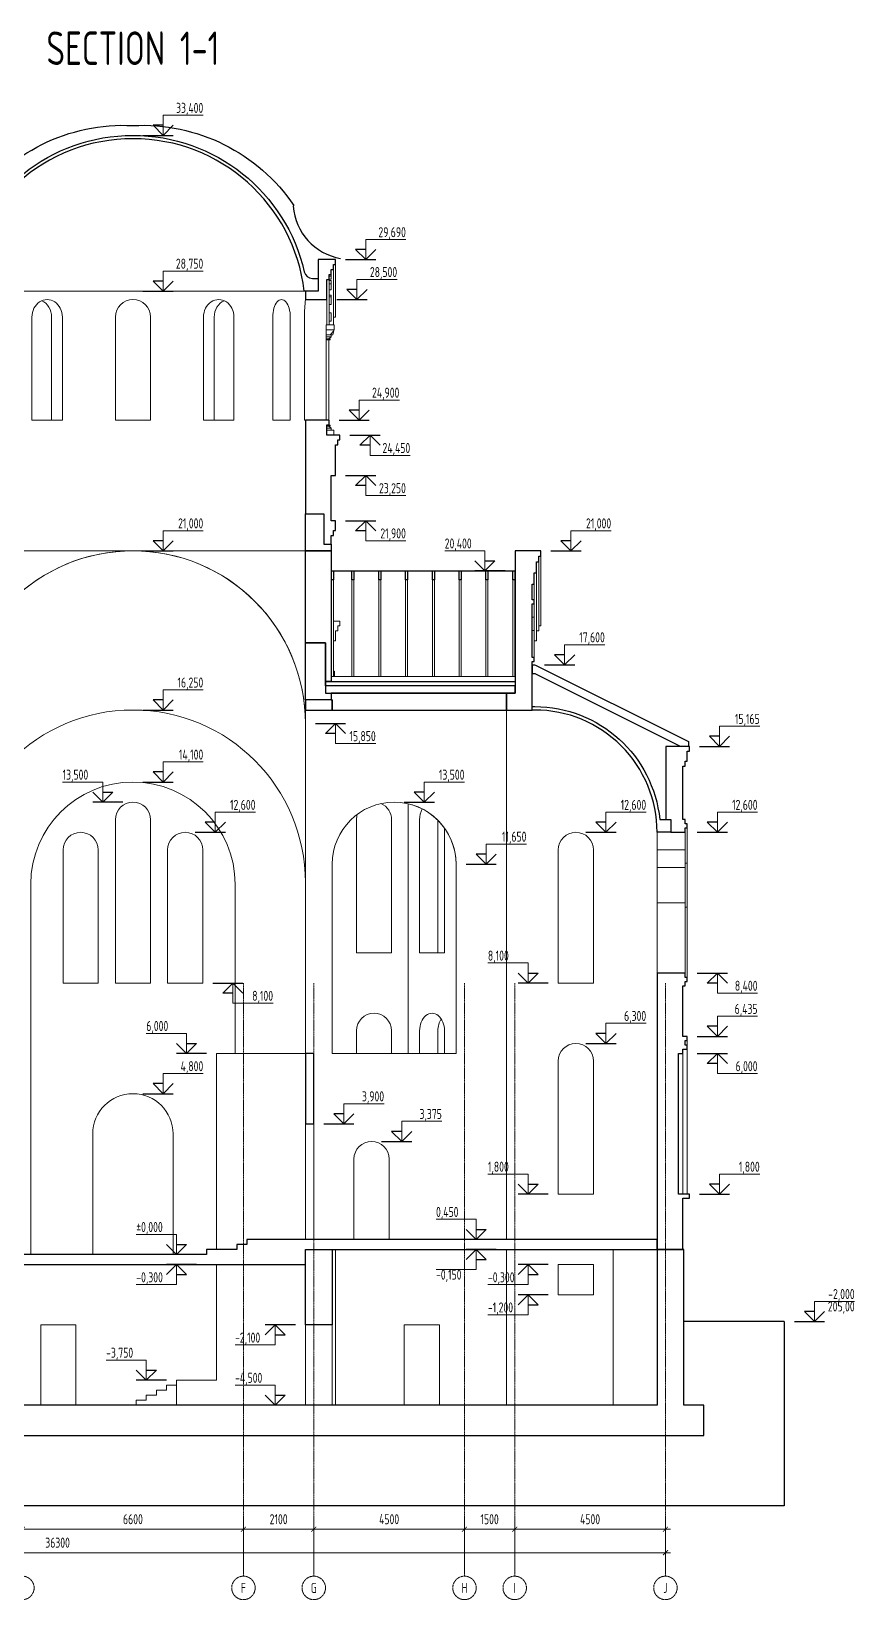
# Model space of a CAD drawing. Header units: millimetres. Extents: x -4890 to 184123, y 36 to 148549.
# Drawn here: x 85677 to 110260, y 55354 to 102157 of the extents above; entities that cross this region are included whole.
import ezdxf

# ---------------------------------------------------------------- set-up
doc = ezdxf.new("R2010")
doc.units = ezdxf.units.MM
doc.linetypes.add('CENTERX2', pattern=[101.6, 63.5, -12.7, 12.7, -12.7])
for name, color, linetype, lineweight in [('axis', 40, 'CENTERX2', 5), ('Dimension', 4, 'Continuous', 5), ('Text', 169, 'Continuous', 5), ('Wall_General', 5, 'Continuous', 30), ('Wall_Satelit', 253, 'Continuous', 5)]:
    doc.layers.add(name, color=color, linetype=linetype, lineweight=lineweight)
doc.styles.add('OK300', font='isocpeur.ttf', dxfattribs={"width": 0.7, "height": 300})
doc.dimstyles.new('OK100', dxfattribs={"dimtxt": 300, "dimasz": 150, "dimexe": 150, "dimexo": 150, "dimgap": 150, "dimtad": 1, "dimdec": 0, "dimzin": 0, "dimdsep": 46, "dimtxsty": 'OK300', "dimblk": 'ARCHTICK', "dimcen": 150, "dimdle": 150, "dimclrd": 256, "dimclre": 256, "dimclrt": 256, "dimadec": 0, "dimazin": 0, "dimtfac": 1, "dimtdec": 0, "dimtofl": 0, "dimtmove": 0, "dimatfit": 3, "dimldrblk": 'DOT', "dimfxl": 1, "dimtolj": 1, "dimtzin": 0, "dimlwd": -1, "dimlwe": -1, "dimarcsym": 0})

# ---------------------------------------------------------------- blocks, each defined once
blk = doc.blocks.new('_ArchTick')
at = {"color": 0, "linetype": 'ByBlock', "const_width": 0.15}
blk.add_lwpolyline([(-0.5, -0.5), (0.5, 0.5)], dxfattribs=at)
blk = doc.blocks.new('*D159')
at = {"layer": 'Defpoints', "color": 0, "transparency": 16777216}
for p in [(68310, 56754), (68310, 56054), (104610, 56054)]:
    blk.add_point(p, dxfattribs=at)
at = {"layer": 'Dimension', "transparency": 16777216}
for p, q in [((104760, 56754), (68160, 56754)), ((68310, 56204), (68310, 56904)), ((104610, 56204), (104610, 56904))]:
    blk.add_line(p, q, dxfattribs=at)
at = {"layer": 'Dimension', "transparency": 16777216, "xscale": 150, "yscale": 150, "zscale": 150, "rotation": 180}
blk.add_blockref('_ArchTick', (68310, 56754), dxfattribs=at)
at = {"layer": 'Dimension', "transparency": 16777216, "xscale": 150, "yscale": 150, "zscale": 150}
blk.add_blockref('_ArchTick', (104610, 56754), dxfattribs=at)
at = {"layer": 'Dimension', "transparency": 16777216, "insert": (86460, 57054), "char_height": 300, "attachment_point": 5, "style": 'OK300'}
blk.add_mtext('\\A1;36300', dxfattribs=at)
blk = doc.blocks.new('_Dot')
at = {"layer": 'Dimension', "color": 0, "lineweight": -2}
blk.add_line((-0.5, 0), (-1, 0), dxfattribs=at)
at = {"layer": 'Dimension', "color": 0, "const_width": 0.5}
blk.add_lwpolyline([(-0.25, 0, 1), (0.25, 0, 1)], format="xyb", close=True, dxfattribs=at)
blk = doc.blocks.new('*D160')
at = {"layer": 'Defpoints', "color": 0, "transparency": 16777216}
for p in [(100110, 57454), (100110, 56054), (104610, 56054)]:
    blk.add_point(p, dxfattribs=at)
at = {"layer": 'Dimension', "transparency": 16777216}
for p, q in [((100110, 56204), (100110, 57604)), ((104610, 56204), (104610, 57604)), ((104760, 57454), (99960, 57454))]:
    blk.add_line(p, q, dxfattribs=at)
at = {"layer": 'Dimension', "transparency": 16777216, "xscale": 150, "yscale": 150, "zscale": 150, "rotation": 180}
blk.add_blockref('_ArchTick', (100110, 57454), dxfattribs=at)
at = {"layer": 'Dimension', "transparency": 16777216, "xscale": 150, "yscale": 150, "zscale": 150}
blk.add_blockref('_ArchTick', (104610, 57454), dxfattribs=at)
at = {"layer": 'Dimension', "transparency": 16777216, "insert": (102360, 57754), "char_height": 300, "attachment_point": 5, "style": 'OK300'}
blk.add_mtext('\\A1;4500', dxfattribs=at)
blk = doc.blocks.new('*D161')
at = {"layer": 'Defpoints', "color": 0, "transparency": 16777216}
for p in [(94110, 57454), (94110, 56054), (98610, 56054)]:
    blk.add_point(p, dxfattribs=at)
at = {"layer": 'Dimension', "transparency": 16777216}
for p, q in [((94110, 56204), (94110, 57604)), ((98610, 56204), (98610, 57604)), ((98760, 57454), (93960, 57454))]:
    blk.add_line(p, q, dxfattribs=at)
at = {"layer": 'Dimension', "transparency": 16777216, "xscale": 150, "yscale": 150, "zscale": 150, "rotation": 180}
blk.add_blockref('_ArchTick', (94110, 57454), dxfattribs=at)
at = {"layer": 'Dimension', "transparency": 16777216, "xscale": 150, "yscale": 150, "zscale": 150}
blk.add_blockref('_ArchTick', (98610, 57454), dxfattribs=at)
at = {"layer": 'Dimension', "transparency": 16777216, "insert": (96360, 57754), "char_height": 300, "attachment_point": 5, "style": 'OK300'}
blk.add_mtext('\\A1;4500', dxfattribs=at)
blk = doc.blocks.new('*D162')
at = {"layer": 'Defpoints', "color": 0, "transparency": 16777216}
for p in [(92010, 57454), (92010, 56054), (94110, 56054)]:
    blk.add_point(p, dxfattribs=at)
at = {"layer": 'Dimension', "transparency": 16777216}
for p, q in [((92010, 56204), (92010, 57604)), ((94110, 56204), (94110, 57604)), ((94260, 57454), (91860, 57454))]:
    blk.add_line(p, q, dxfattribs=at)
at = {"layer": 'Dimension', "transparency": 16777216, "xscale": 150, "yscale": 150, "zscale": 150, "rotation": 180}
blk.add_blockref('_ArchTick', (92010, 57454), dxfattribs=at)
at = {"layer": 'Dimension', "transparency": 16777216, "xscale": 150, "yscale": 150, "zscale": 150}
blk.add_blockref('_ArchTick', (94110, 57454), dxfattribs=at)
at = {"layer": 'Dimension', "transparency": 16777216, "insert": (93060, 57754), "char_height": 300, "attachment_point": 5, "style": 'OK300'}
blk.add_mtext('\\A1;2100', dxfattribs=at)
blk = doc.blocks.new('*D163')
at = {"layer": 'Defpoints', "color": 0, "transparency": 16777216}
for p in [(85410, 57454), (85410, 56054), (92010, 56054)]:
    blk.add_point(p, dxfattribs=at)
at = {"layer": 'Dimension', "transparency": 16777216}
for p, q in [((85410, 56204), (85410, 57604)), ((92010, 56204), (92010, 57604)), ((92160, 57454), (85260, 57454))]:
    blk.add_line(p, q, dxfattribs=at)
at = {"layer": 'Dimension', "transparency": 16777216, "xscale": 150, "yscale": 150, "zscale": 150, "rotation": 180}
blk.add_blockref('_ArchTick', (85410, 57454), dxfattribs=at)
at = {"layer": 'Dimension', "transparency": 16777216, "xscale": 150, "yscale": 150, "zscale": 150}
blk.add_blockref('_ArchTick', (92010, 57454), dxfattribs=at)
at = {"layer": 'Dimension', "transparency": 16777216, "insert": (88710, 57754), "char_height": 300, "attachment_point": 5, "style": 'OK300'}
blk.add_mtext('\\A1;6600', dxfattribs=at)
blk = doc.blocks.new('*D168')
at = {"layer": 'Defpoints', "color": 0, "transparency": 16777216}
for p in [(98610, 57454), (98610, 56054), (100110, 56054)]:
    blk.add_point(p, dxfattribs=at)
at = {"layer": 'Dimension', "transparency": 16777216}
for p, q in [((98610, 56204), (98610, 57604)), ((100110, 56204), (100110, 57604)), ((100260, 57454), (98460, 57454))]:
    blk.add_line(p, q, dxfattribs=at)
at = {"layer": 'Dimension', "transparency": 16777216, "xscale": 150, "yscale": 150, "zscale": 150, "rotation": 180}
blk.add_blockref('_ArchTick', (98610, 57454), dxfattribs=at)
at = {"layer": 'Dimension', "transparency": 16777216, "xscale": 150, "yscale": 150, "zscale": 150}
blk.add_blockref('_ArchTick', (100110, 57454), dxfattribs=at)
at = {"layer": 'Dimension', "transparency": 16777216, "insert": (99360, 57754), "char_height": 300, "attachment_point": 5, "style": 'OK300'}
blk.add_mtext('\\A1;1500', dxfattribs=at)

msp = doc.modelspace()

# ---------------------------------------------------------------- linework, layer by layer
at = {"layer": 'axis', "ltscale": 0.5}
for points in [[(92009.7, 56053.7), (92009.7, 73753.7)], [(94109.7, 56053.7), (94109.7, 73753.7)], [(98609.7, 56053.7), (98609.7, 73753.7)], [(100109.7, 56053.7), (100109.7, 73753.7)], [(104609.7, 56053.7), (104609.7, 73753.7)]]:
    msp.add_lwpolyline(points, dxfattribs=at)
at = {"layer": 'axis', "color": 18, "true_color": 0x000000}
for centre in [(85409.7, 55703.7), (92009.7, 55703.7), (94109.7, 55703.7), (98609.7, 55703.7), (100109.7, 55703.7), (104609.7, 55703.7)]:
    msp.add_circle(centre, 350, dxfattribs=at)
at = {"layer": 'Defpoints'}
msp.add_lwpolyline([(108159.7, 63653.7), (108159.7, 58153.7), (57509.7, 58153.7), (57509.7, 63653.7)], dxfattribs=at)
at = {"layer": 'Dimension', "lineweight": 30}
for points in [[(89609.7, 99353.7), (89309.7, 99353.7), (89609.7, 99053.7), (89909.7, 99353.7)], [(89009.7, 99053.7), (89909.7, 99053.7)], [(95659.7, 95643.7), (95359.7, 95643.7), (95659.7, 95343.7), (95959.7, 95643.7)], [(95059.7, 95343.7), (95959.7, 95343.7)], [(89609.7, 94703.7), (89309.7, 94703.7), (89609.7, 94403.7), (89909.7, 94703.7)], [(89009.7, 94403.7), (89909.7, 94403.7)], [(94799.7, 94153.7), (95699.7, 94153.7)], [(95399.7, 94453.7), (95099.7, 94453.7), (95399.7, 94153.7), (95699.7, 94453.7)], [(95464.7, 90853.7), (95164.7, 90853.7), (95464.7, 90553.7), (95764.7, 90853.7)], [(94864.7, 90553.7), (95764.7, 90553.7)], [(95189.7, 90103.7), (96089.7, 90103.7)], [(95789.7, 89803.7), (95489.7, 89803.7), (95789.7, 90103.7), (96089.7, 89803.7)], [(95059.7, 88903.7), (95959.7, 88903.7)], [(95659.7, 88603.7), (95359.7, 88603.7), (95659.7, 88903.7), (95959.7, 88603.7)], [(95059.7, 87553.7), (95959.7, 87553.7)], [(95659.7, 87253.7), (95359.7, 87253.7), (95659.7, 87553.7), (95959.7, 87253.7)], [(89009.7, 86653.7), (89909.7, 86653.7)], [(89609.7, 86953.7), (89309.7, 86953.7), (89609.7, 86653.7), (89909.7, 86953.7)], [(101189.7, 86653.7), (102089.7, 86653.7)], [(101789.7, 86953.7), (101489.7, 86953.7), (101789.7, 86653.7), (102089.7, 86953.7)], [(101599.7, 83553.6), (101299.7, 83553.6), (101599.7, 83253.6), (101899.7, 83553.6)], [(100999.7, 83253.6), (101899.7, 83253.6)], [(89609.7, 82203.7), (89309.7, 82203.7), (89609.7, 81903.7), (89909.7, 82203.7)], [(89009.7, 81903.7), (89909.7, 81903.7)], [(94159.7, 81503.7), (95059.7, 81503.7)], [(94759.7, 81203.7), (94459.7, 81203.7), (94759.7, 81503.7), (95059.7, 81203.7)], [(106224.7, 81118.7), (105924.7, 81118.7), (106224.7, 80818.7), (106524.7, 81118.7)], [(105624.7, 80818.7), (106524.7, 80818.7)], [(89609.7, 80053.7), (89309.7, 80053.7), (89609.7, 79753.7), (89909.7, 80053.7)], [(89009.7, 79753.7), (89909.7, 79753.7)], [(87809.7, 79453.7), (88109.7, 79453.7), (87809.7, 79153.7), (87509.7, 79453.7)], [(88409.7, 79153.7), (87509.7, 79153.7)], [(96809.7, 79153.7), (97709.7, 79153.7)], [(97409.7, 79453.7), (97109.7, 79453.7), (97409.7, 79153.7), (97709.7, 79453.7)], [(90569.7, 78253.7), (91469.7, 78253.7)], [(91169.7, 78553.7), (90869.7, 78553.7), (91169.7, 78253.7), (91469.7, 78553.7)], [(102234.7, 78253.7), (103134.7, 78253.7)], [(102834.7, 78553.7), (102534.7, 78553.7), (102834.7, 78253.7), (103134.7, 78553.7)], [(105559.7, 78253.7), (106459.7, 78253.7)], [(106159.7, 78553.7), (105859.7, 78553.7), (106159.7, 78253.7), (106459.7, 78553.7)], [(98659.7, 77303.7), (99559.7, 77303.7)], [(99259.7, 77603.7), (98959.7, 77603.7), (99259.7, 77303.7), (99559.7, 77603.7)], [(100509.7, 74053.7), (100809.7, 74053.7), (100509.7, 73753.7), (100209.7, 74053.7)], [(105559.7, 74053.7), (106459.7, 74053.7)], [(106159.7, 73753.7), (105859.7, 73753.7), (106159.7, 74053.7), (106459.7, 73753.7)], [(91094.7, 73753.7), (91994.7, 73753.7)], [(91694.7, 73453.7), (91394.7, 73453.7), (91694.7, 73753.7), (91994.7, 73453.7)], [(101109.7, 73753.7), (100209.7, 73753.7)], [(102834.7, 72253.7), (102534.7, 72253.7), (102834.7, 71953.7), (103134.7, 72253.7)], [(105559.7, 72163.7), (106459.7, 72163.7)], [(106159.7, 72463.7), (105859.7, 72463.7), (106159.7, 72163.7), (106459.7, 72463.7)], [(90309.7, 71953.7), (90609.7, 71953.7), (90309.7, 71653.7), (90009.7, 71953.7)], [(90909.7, 71653.7), (90009.7, 71653.7)], [(102234.7, 71953.7), (103134.7, 71953.7)], [(105559.7, 71653.7), (106459.7, 71653.7)], [(106159.7, 71353.7), (105859.7, 71353.7), (106159.7, 71653.7), (106459.7, 71353.7)], [(89609.7, 70753.7), (89309.7, 70753.7), (89609.7, 70453.7), (89909.7, 70753.7)], [(89009.7, 70453.7), (89909.7, 70453.7)], [(95009.7, 69853.7), (94709.7, 69853.7), (95009.7, 69553.7), (95309.7, 69853.7)], [(94409.7, 69553.7), (95309.7, 69553.7)], [(96734.7, 69328.7), (96434.7, 69328.7), (96734.7, 69028.7), (97034.7, 69328.7)], [(96134.7, 69028.7), (97034.7, 69028.7)], [(100509.7, 67753.7), (100809.7, 67753.7), (100509.7, 67453.7), (100209.7, 67753.7)], [(101109.7, 67453.7), (100209.7, 67453.7)], [(105624.7, 67453.7), (106524.7, 67453.7)], [(106224.7, 67753.7), (105924.7, 67753.7), (106224.7, 67453.7), (106524.7, 67753.7)], [(98959.7, 66403.7), (99259.7, 66403.7), (98959.7, 66103.7), (98659.7, 66403.7)], [(99559.7, 66103.7), (98659.7, 66103.7)], [(90009.7, 65953.7), (90309.7, 65953.7), (90009.7, 65653.7), (89709.7, 65953.7)], [(90609.7, 65653.7), (89709.7, 65653.7)], [(98959.7, 65503.7), (99259.7, 65503.7), (98959.7, 65803.7), (98659.7, 65503.7)], [(99559.7, 65803.7), (98659.7, 65803.7)], [(90009.7, 65053.7), (90309.7, 65053.7), (90009.7, 65353.7), (89709.7, 65053.7)], [(90609.7, 65353.7), (89709.7, 65353.7)], [(100509.7, 65053.7), (100809.7, 65053.7), (100509.7, 65353.7), (100209.7, 65053.7)], [(101109.7, 65353.7), (100209.7, 65353.7)], [(100509.7, 64153.7), (100809.7, 64153.7), (100509.7, 64453.7), (100209.7, 64153.7)], [(101109.7, 64453.7), (100209.7, 64453.7)], [(108459.7, 63653.7), (109359.7, 63653.7)], [(109059.7, 63953.7), (108759.7, 63953.7), (109059.7, 63653.7), (109359.7, 63953.7)], [(92959.7, 63253.7), (93259.7, 63253.7), (92959.7, 63553.7), (92659.7, 63253.7)], [(93559.7, 63553.7), (92659.7, 63553.7)], [(89109.7, 62203.7), (89409.7, 62203.7), (89109.7, 61903.7), (88809.7, 62203.7)], [(89709.7, 61903.7), (88809.7, 61903.7)], [(92959.7, 61453.7), (93259.7, 61453.7), (92959.7, 61153.7), (92659.7, 61453.7)], [(93559.7, 61153.7), (92659.7, 61153.7)]]:
    msp.add_lwpolyline(points, dxfattribs=at)
at = {"layer": 'Dimension'}
for points in [[(89609.7, 99053.7), (89609.7, 99653.7), (90809.7, 99653.7)], [(95659.7, 95343.7), (95659.7, 95943.7), (96859.7, 95943.7)], [(89609.7, 94403.7), (89609.7, 95003.7), (90809.7, 95003.7)], [(95399.7, 94153.7), (95399.7, 94753.7), (96599.7, 94753.7)], [(95464.7, 90553.7), (95464.7, 91153.7), (96664.7, 91153.7)], [(95789.7, 90103.7), (95789.7, 89503.7), (96989.7, 89503.7)], [(95659.7, 88903.7), (95659.7, 88303.7), (96859.7, 88303.7)], [(95659.7, 87553.7), (95659.7, 86953.7), (96859.7, 86953.7)], [(89609.7, 86653.7), (89609.7, 87253.7), (90809.7, 87253.7)], [(101789.7, 86653.7), (101789.7, 87253.7), (102989.7, 87253.7)], [(101599.7, 83253.6), (101599.7, 83853.6), (102799.7, 83853.6)], [(89609.7, 81903.7), (89609.7, 82503.7), (90809.7, 82503.7)], [(94759.7, 81503.7), (94759.7, 80903.7), (95959.7, 80903.7)], [(106224.7, 80818.7), (106224.7, 81418.7), (107424.7, 81418.7)], [(89609.7, 79753.7), (89609.7, 80353.7), (90809.7, 80353.7)], [(87809.7, 79153.7), (87809.7, 79753.7), (86609.7, 79753.7)], [(97409.7, 79153.7), (97409.7, 79753.7), (98609.7, 79753.7)], [(91169.7, 78253.7), (91169.7, 78853.7), (92369.7, 78853.7)], [(102834.7, 78253.7), (102834.7, 78853.7), (104034.7, 78853.7)], [(106159.7, 78253.7), (106159.7, 78853.7), (107359.7, 78853.7)], [(99259.7, 77303.7), (99259.7, 77903.7), (100459.7, 77903.7)], [(100509.7, 73753.7), (100509.7, 74353.7), (99309.7, 74353.7)], [(106159.7, 74053.7), (106159.7, 73453.7), (107359.7, 73453.7)], [(91694.7, 73753.7), (91694.7, 73153.7), (92894.7, 73153.7)], [(102834.7, 71953.7), (102834.7, 72553.7), (104034.7, 72553.7)], [(106159.7, 72163.7), (106159.7, 72763.7), (107359.7, 72763.7)], [(90309.7, 71653.7), (90309.7, 72253.7), (89109.7, 72253.7)], [(106159.7, 71653.7), (106159.7, 71053.7), (107359.7, 71053.7)], [(89609.7, 70453.7), (89609.7, 71053.7), (90809.7, 71053.7)], [(95009.7, 69553.7), (95009.7, 70153.7), (96209.7, 70153.7)], [(96734.7, 69028.7), (96734.7, 69628.7), (97934.7, 69628.7)], [(100509.7, 67453.7), (100509.7, 68053.7), (99309.7, 68053.7)], [(106224.7, 67453.7), (106224.7, 68053.7), (107424.7, 68053.7)], [(98959.7, 66103.7), (98959.7, 66703.7), (97759.7, 66703.7)], [(90009.7, 65653.7), (90009.7, 66253.7), (88809.7, 66253.7)], [(98959.7, 65803.7), (98959.7, 65203.7), (97759.7, 65203.7)], [(90009.7, 65353.7), (90009.7, 64753.7), (88809.7, 64753.7)], [(100509.7, 65353.7), (100509.7, 64753.7), (99309.7, 64753.7)], [(100509.7, 64453.7), (100509.7, 63853.7), (99309.7, 63853.7)], [(109059.7, 63653.7), (109059.7, 64253.7), (110259.7, 64253.7)], [(92959.7, 63553.7), (92959.7, 62953.7), (91759.7, 62953.7)], [(89109.7, 61903.7), (89109.7, 62503.7), (87909.7, 62503.7)], [(92959.7, 61153.7), (92959.7, 61753.7), (91759.7, 61753.7)]]:
    msp.add_lwpolyline(points, dxfattribs=at)
at = {"layer": 'Dimension', "elevation": 0}
msp.add_lwpolyline([(99219.7, 86053.7), (99219.7, 86653.7), (98019.7, 86653.7)], dxfattribs=at)
at = {"layer": 'Dimension', "lineweight": 30, "elevation": 0}
for points in [[(99219.7, 86353.7), (99519.7, 86353.7), (99219.7, 86053.7), (98919.7, 86353.7)], [(99819.7, 86053.7), (98919.7, 86053.7)]]:
    msp.add_lwpolyline(points, dxfattribs=at)
at = {"layer": 'Wall_General'}
msp.add_lwpolyline([(82509.7, 95380.1, 0.3417929), (83925.1, 96940), (83900.4, 96957.1, -0.2615725), (88709.7, 99346.3, -0.2615725), (93519, 96957.1), (93494.2, 96940, 0.3417929), (94909.7, 95380.1)], format="xyb", dxfattribs=at)
for points in [[(94239.6, 94403.7), (93824.6, 94403.7, 0.8895529), (83594.7, 94403.7), (83179.7, 94403.7), (83179.7, 94783.7), (83349, 94783.7, 0.3495941), (83592.6, 94977.8, -0.7965378), (93826.7, 94977.8, 0.3495941), (94070.4, 94783.7), (94239.6, 94783.7)], [(104774.7, 78253.7), (104359.7, 78253.7, 0.4142136), (100709.7, 81903.7), (100629.7, 81903.7), (100629.7, 82003.7), (100709.7, 82003.7, -0.3847857), (104440.4, 78633.7), (104774.7, 78633.7)]]:
    msp.add_lwpolyline(points, format="xyb", close=True, dxfattribs=at)
for points in [[(94239.6, 94403.7), (93859.7, 94403.7), (93859.7, 94153.7), (94499.7, 94153.7), (94499.7, 94753.7), (94564.7, 94753.7), (94564.7, 94903.7), (94629.7, 94903.7), (94629.7, 95053.7), (94694.7, 95053.7), (94694.7, 95203.7), (94759.7, 95203.7), (94759.7, 95343.7), (94239.6, 95343.7)], [(93859.7, 87753.7), (94409.7, 87753.7), (94409.7, 86853.7), (94629.7, 86853.7), (94629.7, 87113.7), (94694.7, 87113.7), (94694.7, 87263.7), (94759.7, 87263.7), (94759.7, 87553.7), (94629.7, 87553.7), (94629.7, 88903.7), (94759.7, 88903.7), (94759.7, 89813.7), (94824.7, 89813.7), (94824.7, 89963.7), (94889.7, 89963.7), (94889.7, 90103.7), (94499.7, 90103.7), (94499.7, 90413.7), (94564.7, 90413.7), (94564.7, 90553.7), (93859.7, 90553.7)], [(94629.7, 86653.7), (93859.7, 86653.7), (93859.7, 87753.7), (94409.7, 87753.7), (94409.7, 86853.7), (94629.7, 86853.7)], [(100629.7, 81903.7), (100629.7, 83353.7), (100694.7, 83353.7), (100694.7, 83473.7), (100629.7, 83473.7), (100629.7, 85073.7), (100694.7, 85073.7), (100694.7, 85193.7), (100629.7, 85193.7), (100629.7, 85659.3), (100694.7, 85659.3), (100694.7, 85994.5), (100759.7, 85994.5), (100759.7, 86329.7), (100824.7, 86329.7), (100824.7, 86497.3), (100889.7, 86497.3), (100889.7, 86653.7), (100119.7, 86653.7), (100119.7, 82403.7), (99859.7, 82403.7), (99859.7, 81903.7)], [(95309.7, 85785.6), (95249.7, 85785.6), (95249.7, 86053.7), (95309.7, 86053.7)], [(96109.7, 85785.6), (96049.7, 85785.6), (96049.7, 86053.7), (96109.7, 86053.7)], [(96909.7, 85785.6), (96849.7, 85785.6), (96849.7, 86053.7), (96909.7, 86053.7)], [(97709.7, 85785.6), (97649.7, 85785.6), (97649.7, 86053.7), (97709.7, 86053.7)], [(98509.7, 85785.6), (98449.7, 85785.6), (98449.7, 86053.7), (98509.7, 86053.7)], [(99309.7, 85785.6), (99249.7, 85785.6), (99249.7, 86053.7), (99309.7, 86053.7)], [(100109.7, 85785.6), (100049.7, 85785.6), (100049.7, 86053.7), (100109.7, 86053.7)], [(94629.7, 82203.7), (93859.7, 82203.7), (93859.7, 83903.7), (94459.7, 83903.7), (94459.7, 82403.7), (94629.7, 82403.7)], [(100639.7, 83253.6), (100699.7, 83253.6), (100726.4, 83245.3), (105294.7, 80968.7), (105294.7, 80818.7), (105057.6, 80818.7), (100719.6, 82980.5), (100697.1, 82985.5), (100639.7, 82985.5)], [(94459.7, 82623.7), (94459.7, 82753.7), (100119.7, 82753.7), (100119.7, 82623.7)], [(94459.7, 82403.7), (100119.7, 82403.7), (100119.7, 82623.7), (94459.7, 82623.7)], [(94659.7, 81903.7), (99859.7, 81903.7), (99859.7, 82403.7), (94629.7, 82403.7), (94629.7, 82203.7), (94659.7, 82203.7)], [(94659.7, 81903.7), (94659.7, 82203.7), (93859.7, 82203.7), (93859.7, 81903.7)], [(104619.7, 78633.7), (104774.7, 78633.7), (104774.7, 78253.7), (105194.7, 78253.7), (105194.7, 78383.7), (105259.7, 78383.7), (105259.7, 78503.7), (105194.7, 78503.7), (105194.7, 78633.7), (105129.7, 78633.7), (105129.7, 80228.7), (105194.7, 80228.7), (105194.7, 80378.7), (105259.7, 80378.7), (105259.7, 80678.7), (105324.7, 80678.7), (105324.7, 80818.7), (104619.7, 80818.7)], [(104359.7, 65803.7), (105129.7, 65803.7), (105129.7, 67333.7), (105324.7, 67333.7), (105324.7, 67453.7), (104999.7, 67453.7), (104999.7, 71653.7), (105129.7, 71653.7), (105129.7, 71783.7), (105259.7, 71783.7), (105259.7, 71903.7), (105194.7, 71903.7), (105194.7, 72043.7), (105259.7, 72043.7), (105259.7, 72163.7), (105129.7, 72163.7), (105129.7, 73673.7), (105194.7, 73673.7), (105194.7, 73803.7), (105259.7, 73803.7), (105259.7, 73923.7), (105194.7, 73923.7), (105194.7, 74053.7), (104359.7, 74053.7)], [(93859.7, 69553.7), (94109.7, 69553.7), (94109.7, 71653.7), (93859.7, 71653.7)], [(67789.7, 65653.7), (67789.7, 65353.7), (93859.7, 65353.7), (93859.7, 65803.7), (104359.7, 65803.7), (104359.7, 66103.7), (92109.7, 66103.7), (92109.7, 65953.7), (91809.7, 65953.7), (91809.7, 65803.7), (90909.7, 65803.7), (90909.7, 65653.7)], [(67759.7, 65353.7), (67759.7, 61153.7), (67159.7, 61153.7), (67159.7, 60253.7), (105759.7, 60253.7), (105759.7, 61153.7), (105159.7, 61153.7), (105159.7, 65803.7), (104359.7, 65803.7), (104359.7, 61153.7), (68559.7, 61153.7), (68559.7, 65353.7)], [(93859.7, 65803.7), (94659.7, 65803.7), (94659.7, 63553.7), (93859.7, 63553.7)]]:
    msp.add_lwpolyline(points, close=True, dxfattribs=at)
at = {"layer": 'Wall_General', "elevation": 0}
for points in [[(93859.7, 86653.7), (94629.7, 86653.7), (94629.7, 82753.7), (94459.7, 82753.7), (94459.7, 83903.7), (93859.7, 83903.7)], [(94699.7, 85785.6), (94639.7, 85785.6), (94639.7, 86053.7), (94699.7, 86053.7)]]:
    msp.add_lwpolyline(points, close=True, dxfattribs=at)
msp.add_lwpolyline([(94629.7, 86053.7), (100119.7, 86053.7)], dxfattribs=at)
at = {"layer": 'Wall_General'}
msp.add_lwpolyline([(108159.7, 63653.7), (105159.7, 63653.7)], dxfattribs=at)
at = {"layer": 'Wall_Satelit'}
for points in [[(83594.7, 94403.7, -0.8895528), (93824.6, 94403.7)], [(88184.7, 90553.7), (89234.7, 90553.7), (89234.7, 93628.7, 1), (88184.7, 93628.7)], [(94475.8, 90553.7), (93832.8, 90553.7), (93832.8, 93628.7, -0.0253834), (93859.7, 94153.7), (94499.7, 94153.7), (94499.7, 93403.7), (94475.8, 93403.7)], [(93859.7, 76753.7, 1), (83559.7, 76753.7), (83559.7, 81503.7, -1), (93859.7, 81503.7)], [(88709.7, 86653.7, 0.4142136), (83559.7, 81503.7), (83559.7, 86653.7)], [(88709.7, 86653.7, -0.4142136), (93859.7, 81503.7), (93859.7, 86653.7)], [(91759.7, 71653.7), (91759.7, 76703.7, 1), (85659.7, 76703.7), (85659.7, 65653.7), (90909.7, 65653.7), (90909.7, 65803.7), (91209.7, 65803.7), (91209.7, 71653.7)], [(89234.7, 73753.7), (89234.7, 78628.7, 1), (88184.7, 78628.7), (88184.7, 73753.7)], [(98359.7, 71653.7), (94659.7, 71653.7), (94659.7, 77303.7, -1), (98359.7, 77303.7)], [(98359.7, 71653.7), (96924.3, 71653.7), (96924.3, 79106.7, -0.3494538), (98359.7, 77303.7), (98359.7, 71653.7)], [(87674.7, 73753.7), (87674.7, 77728.7, 1), (86624.7, 77728.7), (86624.7, 73753.7)], [(90794.7, 73753.7), (90794.7, 77728.7, 1), (89744.7, 77728.7), (89744.7, 73753.7)], [(101409.7, 73753.7), (102459.7, 73753.7), (102459.7, 77728.7, 1), (101409.7, 77728.7)], [(95384.7, 71653.7), (95384.7, 72328.7, -1), (96434.7, 72328.7), (96434.7, 71653.7)], [(101409.7, 67453.7), (102459.7, 67453.7), (102459.7, 71428.7, 1), (101409.7, 71428.7)], [(89909.7, 65653.7), (89909.7, 69253.7, 1), (87509.7, 69253.7), (87509.7, 65653.7)], [(96359.7, 66103.7), (96359.7, 68503.7, 1), (95309.7, 68503.7), (95309.7, 66103.7)]]:
    msp.add_lwpolyline(points, format="xyb", close=True, dxfattribs=at)
for points in [[(94694.7, 93403.7), (94564.7, 93403.7), (94564.7, 94753.7), (94564.7, 94903.7), (94629.7, 94903.7), (94629.7, 95053.7), (94694.7, 95053.7)], [(94759.7, 93628.7), (94694.7, 93628.7), (94694.7, 95203.7), (94759.7, 95203.7)], [(94564.7, 93403.7), (94499.7, 93403.7), (94499.7, 94753.7), (94564.7, 94753.7)], [(94629.7, 94854.5), (94564.7, 94854.5), (94564.7, 94903.7), (94629.7, 94903.7)], [(94629.7, 94854.5), (94564.7, 94854.5), (94564.7, 94758.8), (94629.7, 94758.8)], [(94629.7, 94720.9), (94564.7, 94720.9), (94564.7, 94618.7), (94629.7, 94618.7)], [(94629.7, 94618.7), (94564.7, 94618.7), (94564.7, 94441.9), (94629.7, 94441.9)], [(94629.7, 94287.4), (94564.7, 94287.4), (94564.7, 94232.1), (94629.7, 94232.1)], [(94629.7, 94232.1), (94564.7, 94232.1), (94564.7, 94001.2), (94629.7, 94001.2)], [(94629.7, 93753.7), (94564.7, 93753.7), (94564.7, 93503.7), (94629.7, 93503.7)], [(94722.2, 93253.7), (94475.8, 93253.7), (94475.8, 93403.7), (94722.2, 93403.7)], [(94712.2, 93253.7), (94712.2, 93223.7), (94596.3, 93103.7), (94475.8, 93103.7), (94475.8, 93253.7)], [(94712.2, 93223.7), (94681.2, 93103.7), (94596.3, 93103.7), (94712.2, 93223.7)], [(94628.3, 93043.7), (94475.8, 93043.7), (94475.8, 93103.7), (94628.3, 93103.7)], [(94628.3, 93043.7), (94564, 92983.7), (94475.8, 92983.7), (94475.8, 93043.7)], [(94598.3, 92953.7), (94475.8, 92953.7), (94475.8, 92983.7), (94598.3, 92983.7)], [(94564, 90553.7), (94475.8, 90553.7), (94475.8, 92953.7), (94564, 92953.7)], [(94564, 90403.7), (94499.7, 90403.7), (94499.7, 90413.7), (94564, 90413.7)], [(94598.3, 90373.7), (94499.7, 90373.7), (94499.7, 90403.7), (94598.3, 90403.7)], [(94564, 90373.7), (94628.3, 90313.7), (94499.7, 90313.7), (94499.7, 90373.7)], [(94628.3, 90253.7), (94499.7, 90253.7), (94499.7, 90313.7), (94628.3, 90313.7)], [(94712.2, 90103.7), (94499.7, 90103.7), (94499.7, 90253.7), (94712.2, 90253.7)], [(100759.7, 86329.7), (100824.7, 86329.7), (100824.7, 84263.7), (100759.7, 84263.7)], [(100889.7, 84413.7), (100824.7, 84413.7), (100824.7, 86497.3), (100889.7, 86497.3)], [(94639.7, 85785.6), (94699.7, 85785.6), (94699.7, 82903.7), (94639.7, 82903.7)], [(95249.7, 82903.7), (95309.7, 82903.7), (95309.7, 85785.6), (95249.7, 85785.6)], [(96049.7, 85785.6), (96109.7, 85785.6), (96109.7, 82903.7), (96049.7, 82903.7)], [(96849.7, 82903.7), (96909.7, 82903.7), (96909.7, 85785.6), (96849.7, 85785.6)], [(97649.7, 85785.6), (97709.7, 85785.6), (97709.7, 82903.7), (97649.7, 82903.7)], [(98449.7, 82903.7), (98509.7, 82903.7), (98509.7, 85785.6), (98449.7, 85785.6)], [(99249.7, 85785.6), (99309.7, 85785.6), (99309.7, 82903.7), (99249.7, 82903.7)], [(100049.7, 82903.7), (100109.7, 82903.7), (100109.7, 85785.6), (100049.7, 85785.6)], [(100759.7, 83963.7), (100694.7, 83963.7), (100694.7, 85994.5), (100759.7, 85994.5)], [(100694.7, 84673.7), (100629.7, 84673.7), (100629.7, 85073.7), (100694.7, 85073.7)], [(94629.7, 83103.6), (94639.7, 83098.6), (94639.7, 84553.7), (94629.7, 84553.7)], [(94699.7, 84553.7), (94889.7, 84553.7), (94889.7, 84413.7), (94824.7, 84413.7), (94824.7, 84263.7), (94759.7, 84263.7), (94759.7, 83963.7), (94699.7, 83963.7)], [(100629.7, 84673.7), (100694.7, 84673.7), (100694.7, 84273.7), (100629.7, 84273.7)], [(100629.7, 84273.7), (100694.7, 84273.7), (100694.7, 83473.7), (100629.7, 83473.7)], [(94629.7, 82753.7), (100119.7, 82753.7), (100119.7, 82903.7), (94629.7, 82903.7)], [(94699.7, 83068.7), (94699.7, 82903.7), (94729.7, 82903.7), (94729.7, 83053.7)], [(99859.7, 66103.7), (99859.7, 81903.7), (93859.7, 81903.7), (93859.7, 66103.7)], [(104359.7, 77728.7), (105194.7, 77728.7), (105194.7, 78253.7), (104359.7, 78253.7)], [(105194.7, 78383.7), (105259.7, 78383.7), (105259.7, 77333.7), (105194.7, 77333.7)], [(104359.7, 77728.7), (105194.7, 77728.7), (105194.7, 77203.7), (104359.7, 77203.7)], [(105194.7, 77333.7), (105259.7, 77333.7), (105259.7, 76023.7), (105194.7, 76023.7)], [(104359.7, 77203.7), (105194.7, 77203.7), (105194.7, 76153.7), (104359.7, 76153.7)], [(104359.7, 74053.7), (105194.7, 74053.7), (105194.7, 76153.7), (104359.7, 76153.7)], [(105194.7, 76023.7), (105259.7, 76023.7), (105259.7, 73923.7), (105194.7, 73923.7)], [(91209.7, 65803.7), (91809.7, 65803.7), (91809.7, 65953.7), (92109.7, 65953.7), (92109.7, 66103.7), (93859.7, 66103.7), (93859.7, 71653.7), (91209.7, 71653.7)], [(104999.7, 67453.7), (105129.7, 67453.7), (105129.7, 71653.7), (104999.7, 71653.7)], [(105129.7, 71783.7), (105259.7, 71783.7), (105259.7, 67453.7), (105129.7, 67453.7)], [(105194.7, 71904.8), (105259.7, 71904.8), (105259.7, 72043.7), (105194.7, 72043.7)], [(93859.7, 69553.7), (94109.7, 69553.7), (94109.7, 66103.7), (93859.7, 66103.7)], [(94659.7, 65803.7), (94759.7, 65803.7), (94759.7, 61153.7), (94659.7, 61153.7)], [(99859.7, 61153.7), (103048.3, 61153.7), (103048.3, 65803.7), (99859.7, 65803.7)], [(103048.3, 65803.7), (104359.7, 65803.7), (104359.7, 61153.7), (103048.3, 61153.7)], [(90009.7, 61153.7), (93859.7, 61153.7), (93859.7, 65353.7), (91209.7, 65353.7), (91209.7, 61903.7), (90009.7, 61903.7)], [(101409.7, 64453.7), (102459.7, 64453.7), (102459.7, 65353.7), (101409.7, 65353.7)], [(85959.7, 63553.7), (87009.7, 63553.7), (87009.7, 61153.7), (85959.7, 61153.7)], [(93859.7, 63553.7), (94659.7, 63553.7), (94659.7, 61153.7), (93859.7, 61153.7)], [(96809.7, 61153.7), (97859.7, 61153.7), (97859.7, 63553.7), (96809.7, 63553.7)], [(88809.7, 61153.7), (90009.7, 61153.7), (90009.7, 61753.7), (89709.7, 61753.7), (89709.7, 61603.7), (89409.7, 61603.7), (89409.7, 61453.7), (89109.7, 61453.7), (89109.7, 61303.7), (88809.7, 61303.7)]]:
    msp.add_lwpolyline(points, close=True, dxfattribs=at)
for points in [[(85693.4, 93628.7), (85693.4, 90553.7), (86602.8, 90553.7), (86602.8, 93628.7)], [(86281.3, 93628.7), (86281.3, 90553.7)], [(91725.9, 93628.7), (91725.9, 90553.7), (90816.6, 90553.7), (90816.6, 93628.7)], [(91138.1, 93628.7), (91138.1, 90553.7)], [(93409, 93628.7), (93409, 90553.7), (92884, 90553.7), (92884, 93628.7)], [(98013.2, 78381.6), (98013.2, 74653.7), (97270.8, 74653.7), (97270.8, 78628.7)], [(97815.2, 78614.5), (97815.2, 74653.7)], [(98013.2, 72328.7), (98013.2, 71653.7), (97270.8, 71653.7), (97270.8, 72328.7)], [(97815.2, 72328.7), (97815.2, 71653.7)]]:
    msp.add_lwpolyline(points, dxfattribs=at)
msp.add_lwpolyline([(96116.2, 79111.4, -0.3001804), (96434.7, 78628.7), (96434.7, 74653.7), (95384.7, 74653.7), (95384.7, 78628.7, -0.0791846), (95410.7, 78791.9, -0.0791846)], format="xyb", dxfattribs=at)
for centre, end_param in [((86148.1, 93628.7), 4.712389), ((85826.6, 93628.7), 2.7802347)]:
    msp.add_ellipse(centre, major_axis=(0, -525.2), ratio=0.8657442, start_param=1.5707963, end_param=end_param, dxfattribs=at)
at = {"layer": 'Wall_Satelit', "extrusion": (0, 0, -1)}
for centre, major_axis, ratio, end_param in [((91271.3, 93628.7), (0, -525.2), 0.8657442, 4.712389), ((91592.7, 93628.7), (0, -525.2), 0.8657442, 2.7802347), ((93146.5, 93628.7), (0, -525.5), 0.4995111, 4.712389), ((97642, 78628.7), (0, -525), 0.7071094, 2.2343842), ((97642, 72328.7), (0, -525), 0.7071094, 4.712389), ((98186.5, 72328.7), (0, -525), 0.7071094, 2.3183838)]:
    msp.add_ellipse(centre, major_axis=major_axis, ratio=ratio, start_param=1.5707963, end_param=end_param, dxfattribs=at)

# ---------------------------------------------------------------- texts
at = {"layer": 'axis', "color": 18, "true_color": 0x000000, "char_height": 300, "attachment_point": 5, "style": 'OK300'}
for s, insert in [('F', (92009.7, 55703.7)), ('G', (94109.7, 55703.7)), ('H', (98609.7, 55703.7)), ('I', (100109.7, 55703.7)), ('J', (104609.7, 55703.7))]:
    msp.add_mtext(s, dxfattribs=dict(at, insert=insert))
at = {"layer": 'Dimension', "char_height": 300, "style": 'OK300'}
for s, insert, attachment_point in [('33,400', (90809.7, 99653.7), 9), ('29,690', (96859.7, 95943.7), 9), ('28,750', (90809.7, 95003.7), 9), ('28,500', (96599.7, 94753.7), 9), ('24,900', (96664.7, 91153.7), 9), ('24,450', (96989.7, 89503.7), 9), ('23,250', (96859.7, 88303.7), 9), ('21,000', (90809.7, 87253.7), 9), ('21,000', (102989.7, 87253.7), 9), ('21,900', (96859.7, 86953.7), 9), ('20,400', (98019.7, 86653.7), 7), ('17,600', (102799.7, 83853.6), 9), ('16,250', (90809.7, 82503.7), 9), ('15,165', (107424.7, 81418.7), 9), ('15,850', (95959.7, 80903.7), 9), ('14,100', (90809.7, 80353.7), 9), ('13,500', (86609.7, 79753.7), 7), ('13,500', (98609.7, 79753.7), 9), ('12,600', (92369.7, 78853.7), 9), ('12,600', (104034.7, 78853.7), 9), ('12,600', (107359.7, 78853.7), 9), ('11,650', (100459.7, 77903.7), 9), ('8,100', (99309.7, 74353.7), 7), ('8,100', (92894.7, 73153.7), 9), ('8,400', (107359.7, 73453.7), 9), ('6,435', (107359.7, 72763.7), 9), ('6,000', (89109.7, 72253.7), 7), ('6,300', (104034.7, 72553.7), 9), ('4,800', (90809.7, 71053.7), 9), ('6,000', (107359.7, 71053.7), 9), ('3,900', (96209.7, 70153.7), 9), ('3,375', (97934.7, 69628.7), 9), ('1,800', (99309.7, 68053.7), 7), ('1,800', (107424.7, 68053.7), 9), ('0,450', (97759.7, 66703.7), 7), ('%%P0,000', (88809.7, 66253.7), 7), ('-0,300', (88809.7, 64753.7), 7), ('-0,150', (97759.7, 65203.7), 1), ('-0,300', (99309.7, 64753.7), 7), ('-2,000', (110259.7, 64253.7), 9), ('-1,200', (99309.7, 63853.7), 7), ('205,00', (110259.7, 64253.7), 3), ('-2,100', (91759.7, 62953.7), 7), ('-3,750', (87909.7, 62503.7), 7), ('-4,500', (91759.7, 61753.7), 7)]:
    msp.add_mtext(s, dxfattribs=dict(at, insert=insert, attachment_point=attachment_point))
at = {"layer": 'Text', "linetype": 'Continuous', "insert": (88709.7, 101153.7), "char_height": 1000, "attachment_point": 8, "style": 'OK300'}
msp.add_mtext('SECTION 1-1', dxfattribs=at)

# ---------------------------------------------------------------- dimensions: what is measured, and where the dimension line sits
at = {"layer": 'Dimension'}
for base, p1, p2, picture, middle in [((85409.7, 57453.7), (92009.7, 56053.7), (85409.7, 56053.7), '*D163', (88709.7, 57753.7)), ((92009.7, 57453.7), (94109.7, 56053.7), (92009.7, 56053.7), '*D162', (93059.7, 57753.7)), ((94109.7, 57453.7), (98609.7, 56053.7), (94109.7, 56053.7), '*D161', (96359.7, 57753.7))]:
    dim = msp.add_linear_dim(base=base, p1=p1, p2=p2, dimstyle='OK100', override={"dimtmove": 1}, dxfattribs=at)
    dim.commit()
    dim.dimension.update_dxf_attribs({"geometry": picture, "text_midpoint": middle})
for base, p1, p2, picture, middle in [((98609.7, 57453.7), (100109.7, 56053.7), (98609.7, 56053.7), '*D168', (99359.7, 57753.7)), ((100109.7, 57453.7), (104609.7, 56053.7), (100109.7, 56053.7), '*D160', (102359.7, 57753.7)), ((68309.7, 56753.7), (104609.7, 56053.7), (68309.7, 56053.7), '*D159', (86459.7, 57053.7))]:
    dim = msp.add_linear_dim(base=base, p1=p1, p2=p2, dimstyle='OK100', dxfattribs=at)
    dim.commit()
    dim.dimension.update_dxf_attribs({"geometry": picture, "text_midpoint": middle})

doc.saveas('drawing.dxf')
